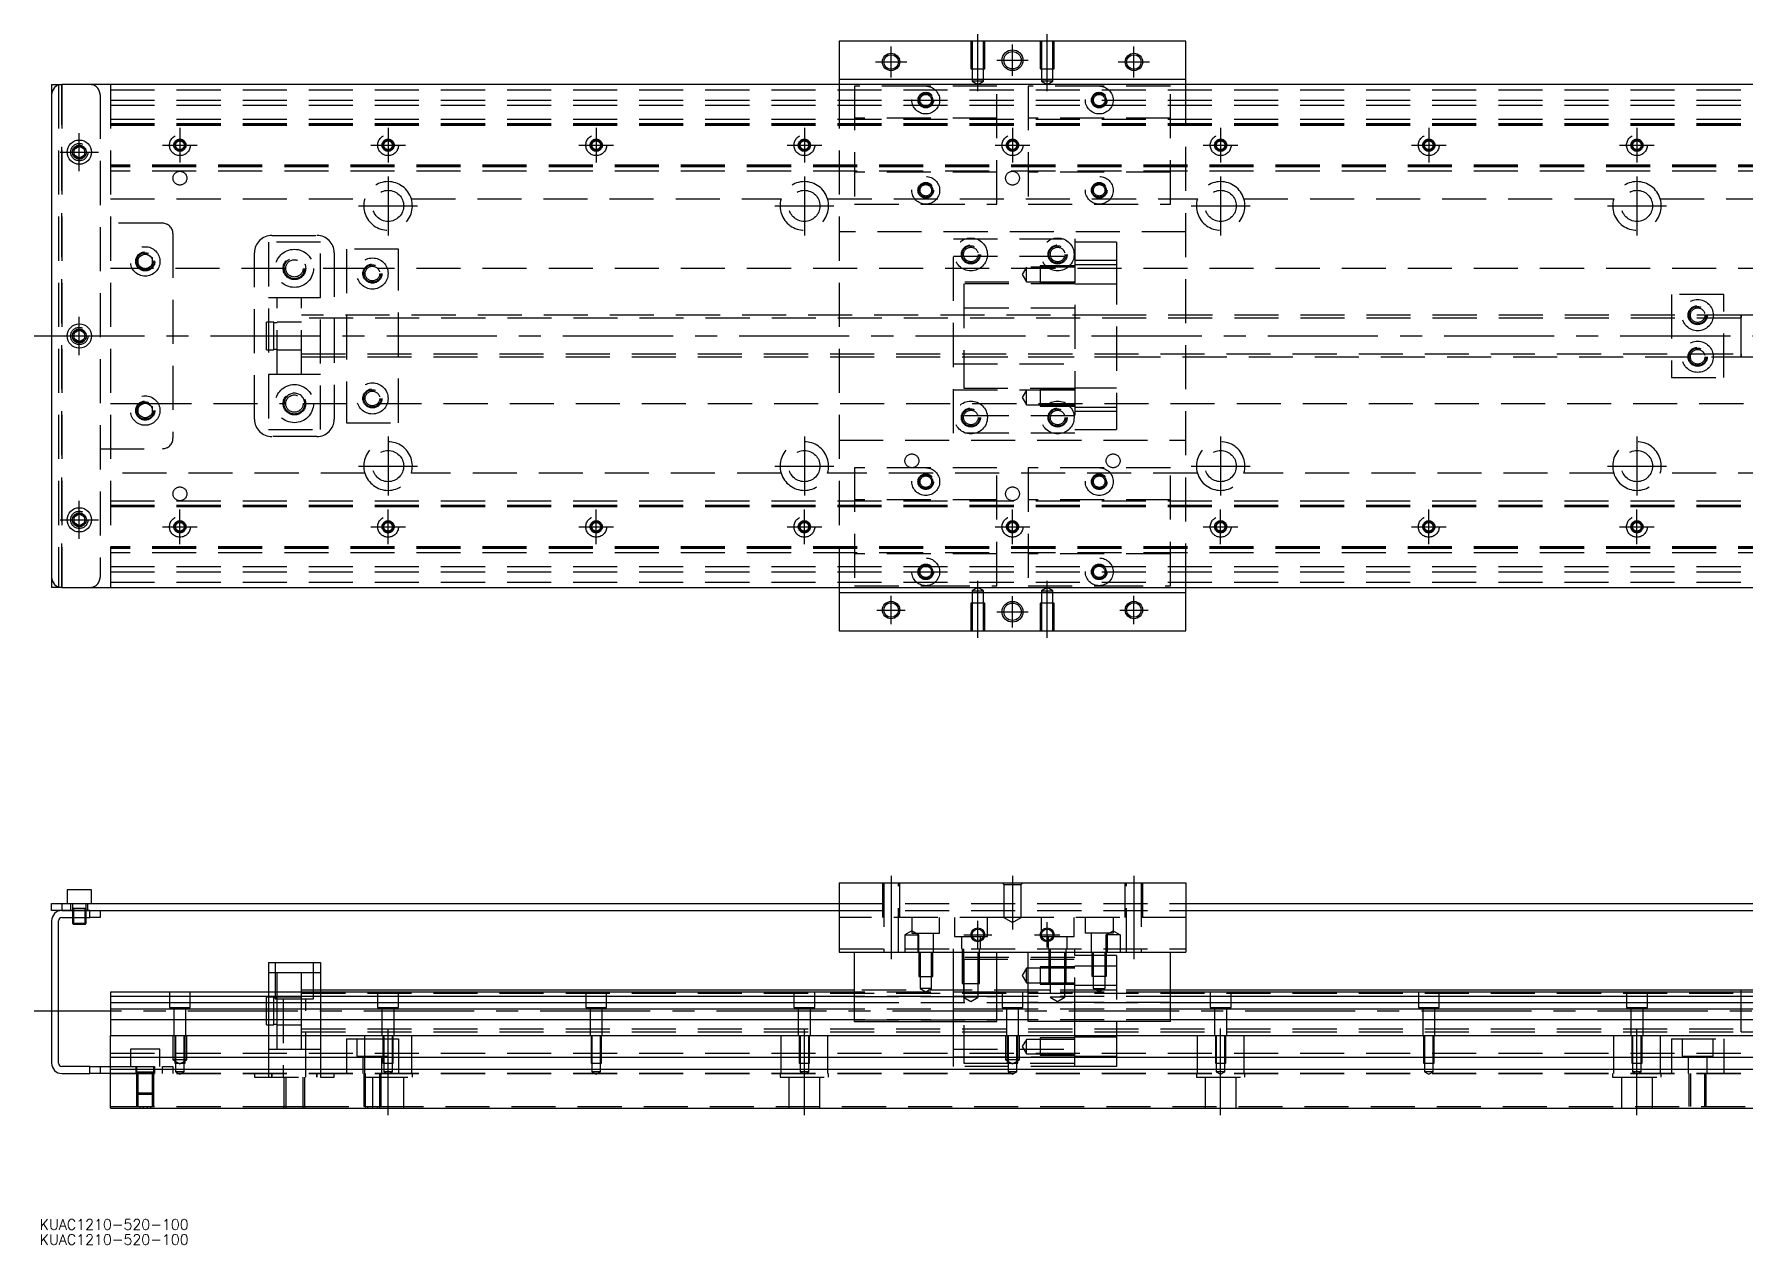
# Model space of a CAD drawing. Extents: x -5 to 736, y -262 to 87.
# Drawn here: x -5 to 488.1, y -262 to 87 of the extents above; entities that cross this region are included whole.
import ezdxf

# ---------------------------------------------------------------- set-up
doc = ezdxf.new("R2010")
doc.units = 0
doc.linetypes.add('CENTER', pattern=[50.8, 31.75, -6.35, 6.35, -6.35])
doc.linetypes.add('DASHED', pattern=[19.05, 12.7, -6.35])
doc.layers.get('0').update_dxf_attribs({"linetype": 'CONTINUOUS'})
doc.layers.add('CENTER', color=1, linetype='CENTER')
doc.styles.get("Standard").update_dxf_attribs({"font": 'txt.shx', "height": 3, "bigfont": 'bigfont.shx'})

# ---------------------------------------------------------------- blocks, each defined once
blk = doc.blocks.new('*U2')
at = {"color": 7, "linetype": 'CONTINUOUS'}
blk.add_text('KUAC1210-520-100', height=3, dxfattribs=at).set_placement((-3.44, -262))
blk = doc.blocks.new('*U3')
at = {"color": 7, "linetype": 'CONTINUOUS'}
blk.add_text('KUAC1210-520-100', height=3, dxfattribs=at).set_placement((-3.44, -257.64))

msp = doc.modelspace()

# ---------------------------------------------------------------- linework, layer by layer
at = {"color": 7, "linetype": 'CONTINUOUS'}
for p, q in [((327, 85), (227, 85)), ((227, 85), (227, 74)), ((327, 74), (327, 85)), ((227, 74), (327, 74)), ((227, 74), (227, 72.5)), ((327, 72.5), (327, 74)), ((0, 72.5), (0, -72.5)), ((0, 72.5), (3, 72.5)), ((551, 72.5), (3, 72.5)), ((6.5, 53.866026), (8, 54.73205)), ((8, 54.73205), (9.5, 53.866026)), ((6.5, 52.133974), (6.5, 53.866026)), ((8, 51.26795), (6.5, 52.133974)), ((9.5, 52.133974), (8, 51.26795)), ((9.5, 53.866026), (9.5, 52.133974)), ((487, -6.000006), (487, 6.000006)), ((6.5, 0.866026), (8, 1.73205)), ((6.5, -0.866026), (6.5, 0.866026)), ((8, 1.73205), (9.5, 0.866026)), ((9.5, 0.866026), (9.5, -0.866026)), ((8, -1.73205), (6.5, -0.866026)), ((9.5, -0.866026), (8, -1.73205)), ((6.5, -52.133974), (8, -51.26795)), ((6.5, -53.866026), (6.5, -52.133974)), ((8, -54.73205), (6.5, -53.866026)), ((8, -51.26795), (9.5, -52.133974)), ((9.5, -53.866026), (8, -54.73205)), ((9.5, -52.133974), (9.5, -53.866026)), ((3, -72.5), (0, -72.5)), ((3, -72.5), (551, -72.5)), ((227, -72.5), (227, -85)), ((327, -85), (327, -72.5)), ((327, -74), (227, -74)), ((227, -85), (327, -85)), ((227, -157.63), (327, -157.63)), ((227, -157.63), (227, -177.63)), ((327, -157.63), (327, -177.63)), ((11.5, -159.63), (4.5, -159.63)), ((4.5, -159.63), (4.5, -163.63)), ((11.5, -163.63), (11.5, -159.63)), ((0, -165.63), (0, -163.63)), ((0, -163.63), (3, -163.63)), ((3, -165.63), (0, -165.63)), ((3, -163.63), (3, -165.63)), ((3, -163.63), (227, -163.63)), ((3, -165.63), (11, -165.63)), ((11, -165.63), (3, -165.63)), ((3, -167.63), (11, -167.63)), ((6, -167.63), (6, -169.28)), ((6.35, -167.63), (6.35, -169.63)), ((9.65, -169.63), (9.65, -167.63)), ((10, -169.28), (10, -167.63)), ((11, -165.63), (227, -165.63)), ((11, -167.63), (11, -165.63)), ((14, -167.63), (11, -167.63)), ((14, -165.63), (14, -167.63)), ((327, -163.63), (551, -163.63)), ((327, -165.63), (543, -165.63)), ((0, -168.63), (0, -209.63)), ((2, -209.63), (2, -168.63)), ((6, -169.28), (10, -169.28)), ((6, -169.28), (6.35, -169.63)), ((9.65, -169.63), (6.35, -169.63)), ((9.65, -169.63), (10, -169.28)), ((62.5, -180.63), (62.5, -189.13)), ((62.5, -180.63), (77.5, -180.63)), ((77.5, -180.63), (77.5, -189.13)), ((227, -177.63), (327, -177.63)), ((231.5, -197.63), (231.5, -177.63)), ((272.5, -197.63), (272.5, -177.63)), ((281.5, -197.63), (281.5, -177.63)), ((322.5, -197.63), (322.5, -177.63)), ((231.5, -189.13), (17, -189.13)), ((17, -189.13), (17, -190.382272)), ((17, -190.382272), (17, -192.15668)), ((231.5, -190.382272), (17, -190.382272)), ((17, -192.15668), (231.5, -192.15668)), ((17, -192.15668), (17, -194.053076)), ((231.5, -188.63), (77.5, -188.63)), ((281.5, -189.13), (272.5, -189.13)), ((281.5, -190.382272), (272.5, -190.382272)), ((272.5, -192.15668), (281.5, -192.15668)), ((487, -188.63), (322.5, -188.63)), ((537, -189.13), (322.5, -189.13)), ((537, -190.382272), (322.5, -190.382272)), ((322.5, -192.15668), (537, -192.15668)), ((487, -188.63), (486.995, -188.63)), ((487, -189.13), (487, -188.629994)), ((487.005, -188.63), (487, -188.63)), ((492, -188.63), (487, -188.63)), ((17, -194.053076), (17, -197.107372)), ((231.5, -194.053076), (17, -194.053076)), ((231.5, -197.107372), (17, -197.107372)), ((17, -197.107372), (17, -201.63)), ((281.5, -194.053076), (272.5, -194.053076)), ((281.5, -197.107372), (272.5, -197.107372)), ((537, -194.053076), (322.5, -194.053076)), ((537, -197.107372), (322.5, -197.107372)), ((17, -201.63), (537, -201.63)), ((17, -207.93), (17, -201.63)), ((231.5, -197.63), (272.5, -197.63)), ((322.5, -197.63), (281.5, -197.63)), ((11, -210.63), (3, -210.63)), ((11, -212.63), (11, -210.63)), ((11, -210.63), (14, -210.63)), ((14, -210.63), (14, -212.63)), ((14, -210.63), (17, -210.63)), ((17, -207.93), (537, -207.93)), ((17, -211.33), (17, -207.93)), ((17, -211.33), (537, -211.33)), ((17, -222.63), (17, -211.33)), ((3, -212.63), (11, -212.63)), ((14, -212.63), (11, -212.63)), ((17, -212.63), (14, -212.63)), ((17, -222.63), (537, -222.63))]:
    msp.add_line(p, q, dxfattribs=at)
at = {"color": 3, "linetype": 'DASHED'}
for p, q in [((265.000006, 85), (265.000006, 77)), ((265.35, 85), (265.35, 77)), ((268.65, 77), (268.65, 85)), ((268.999994, 77), (268.999994, 85)), ((285.000006, 85), (285.000006, 77)), ((285.35, 85), (285.35, 77)), ((288.65, 77), (288.65, 85)), ((288.999994, 77), (288.999994, 85)), ((265.000006, 77), (268.999994, 77)), ((265.35, 77), (265.35, 73.5)), ((268.65, 73.5), (268.65, 77)), ((285.000006, 77), (288.999994, 77)), ((285.35, 77), (285.35, 73.5)), ((288.65, 73.5), (288.65, 77)), ((2, 72.5), (2, -72.5)), ((3, 72.5), (3, -72.5)), ((3, -72.5), (3, 72.5)), ((3, 72.5), (3, -72.5)), ((3, -72.5), (3, 72.5)), ((14, 69.5), (14, -69.5)), ((17, 72.5), (17, -72.5)), ((17, 71), (537, 71)), ((227, 72.5), (227, -72.5)), ((231.5, 72), (231.5, 38)), ((252, 72), (231.5, 72)), ((272.5, 72), (252, 72)), ((268.65, 73.5), (265.35, 73.5)), ((265.35, 73.5), (267, 72.547372)), ((267, 72.547372), (268.65, 73.5)), ((272.5, 38), (272.5, 72)), ((302, 72), (281.5, 72)), ((281.5, 72), (281.5, 38)), ((288.65, 73.5), (285.35, 73.5)), ((285.35, 73.5), (287, 72.547372)), ((287, 72.547372), (288.65, 73.5)), ((322.5, 72), (302, 72)), ((322.5, 38), (322.5, 72)), ((327, -72.5), (327, 72.5)), ((17, 68), (537, 68)), ((17, 66.5), (537, 66.5)), ((17, 62.5), (537, 62.5)), ((17, 61.247728), (537, 61.247728)), ((17, 61.1147), (537, 61.1147)), ((17, 61.1), (537, 61.1)), ((17, 60.8), (537, 60.8)), ((272.5, 62.8), (231.5, 62.8)), ((322.5, 62.8), (281.5, 62.8)), ((6, 53), (6.030168, 53.346066)), ((537, 49.2), (17, 49.2)), ((537, 48.9), (17, 48.9)), ((537, 48.8853), (17, 48.8853)), ((537, 48.752272), (17, 48.752272)), ((537, 47.5), (17, 47.5)), ((272.5, 47.2), (231.5, 47.2)), ((322.5, 47.2), (281.5, 47.2)), ((17, 39.5), (90.291796, 39.5)), ((103.708204, 39.5), (210.291796, 39.5)), ((223.708204, 39.5), (330.291796, 39.5)), ((343.708204, 39.5), (450.291796, 39.5)), ((463.708204, 39.5), (537, 39.5)), ((231.5, 38), (272.5, 38)), ((281.5, 38), (322.5, 38)), ((32, 32.5), (14, 32.5)), ((327, 30), (227, 30)), ((35, 29.5), (35, -29.5)), ((77.5, 27), (62.5, 27)), ((62.5, 27), (62.5, -27)), ((63.5, 29), (76.5, 29)), ((77.5, -27), (77.5, 27)), ((100, 25), (85, 25)), ((85, 25), (85, -25)), ((100, -25), (100, 25)), ((260, 28), (295, 28)), ((260, -28), (260, 28)), ((295, 28), (295, -28)), ((307, 27), (295, 27)), ((307, 27), (307, 21.748564)), ((25, 22.6547), (27, 23.809402)), ((25, 20.3453), (25, 22.6547)), ((27, 19.190598), (25, 20.3453)), ((27, 23.809402), (29, 22.6547)), ((29, 20.3453), (27, 19.190598)), ((29, 22.6547), (29, 20.3453)), ((29.483582, 21.786038), (29.5, 21.5)), ((58.5, -24), (58.5, 24)), ((81.5, 24), (81.5, -24)), ((260, 23), (295, 23)), ((281, 19.85352), (279.787564, 17.75352)), ((281, 15.65352), (281, 19.85352)), ((295, 19.85352), (281, 19.85352)), ((285, 20.253516), (285, 15.253526)), ((295, 20.253516), (285, 20.253516)), ((307, 21.748564), (295, 21.748564)), ((307, 20.50352), (295, 20.50352)), ((307, 21.748564), (307, -21.748564)), ((26.359688, 19.5), (17, 19.5)), ((67.5, 19.5), (27.640312, 19.5)), ((91.030306, 19.5), (72.5, 19.5)), ((537, 19.5), (93.969694, 19.5)), ((295, 15.5), (260, 15.5)), ((263, 15), (263, -15)), ((295, 15), (263, 15)), ((279.787564, 17.75352), (281, 15.65352)), ((281, 15.65352), (295, 15.65352)), ((285, 15.253526), (295, 15.253526)), ((295, 15.00352), (307, 15.00352)), ((65, 11), (62.5, 11)), ((65, -11), (65, 11)), ((72, 11), (65, 11)), ((72, 11), (65, 11)), ((72, -11), (72, 11)), ((77.5, 11), (72, 11)), ((482, 12), (467, 12)), ((467, 12), (467, -12)), ((482, -12), (482, 12)), ((307, 6), (72, 6)), ((487, 5.125), (72, 5.125)), ((295, 8), (260, 8)), ((307, 5.999994), (263, 5.999994)), ((487.005, 6), (307, 6)), ((492, 6), (486.995, 6)), ((487, -5.999164), (487, 6)), ((487, 6), (487, 5.325218)), ((6, 0), (6.023172, 0.30356)), ((62, 0), (62, 4)), ((64.1, 4), (62, 4)), ((62, -4), (62, 0)), ((64.1, 0), (64.1, 4)), ((65, 3.8), (64.1, 3.8)), ((64.1, -4), (64.1, 0)), ((72, 4), (65, 4)), ((72, 4), (65, 4)), ((62, -4), (64.1, -4)), ((64.1, -3.8), (65, -3.8)), ((65, -4), (72, -4)), ((65, -4), (72, -4)), ((72, -5.125), (487, -5.125)), ((72, -6), (307, -6)), ((260, -8), (295, -8)), ((263, -5.999994), (307, -5.999994)), ((307, -6), (487.005, -6)), ((486.995, -6), (492, -6)), ((487, -5.326228), (487, -6)), ((487, -6), (487, -5.999164)), ((62.5, -11), (65, -11)), ((65, -11), (72, -11)), ((65, -11), (72, -11)), ((72, -11), (77.5, -11)), ((467, -12), (482, -12)), ((17, -19.5), (26.359688, -19.5)), ((25, -20.3453), (27, -19.190598)), ((27, -19.190598), (29, -20.3453)), ((27.640312, -19.5), (67.5, -19.5)), ((72.5, -19.5), (91.030306, -19.5)), ((93.969694, -19.5), (537, -19.5)), ((260, -15.5), (295, -15.5)), ((263, -15), (295, -15)), ((281, -15.65352), (279.787564, -17.75352)), ((279.787564, -17.75352), (281, -19.85352)), ((281, -19.85352), (281, -15.65352)), ((285, -15.65352), (281, -15.65352)), ((285, -15.253526), (285, -20.253516)), ((295, -15.253526), (285, -15.253526)), ((295, -15.65352), (285, -15.65352)), ((307, -15.00352), (295, -15.00352)), ((24.5, -21.5), (24.534018, -21.088984)), ((25, -22.6547), (25, -20.3453)), ((27, -23.809402), (25, -22.6547)), ((29, -22.6547), (27, -23.809402)), ((29, -20.3453), (29, -22.6547)), ((295, -23), (260, -23)), ((281, -19.85352), (285, -19.85352)), ((285, -19.85352), (295, -19.85352)), ((285, -20.253516), (295, -20.253516)), ((295, -20.50352), (307, -20.50352)), ((307, -21.748564), (295, -21.748564)), ((307, -21.748564), (307, -27)), ((62.5, -27), (77.5, -27)), ((76.5, -29), (63.5, -29)), ((85, -25), (100, -25)), ((295, -28), (260, -28)), ((295, -27), (307, -27)), ((14, -32.5), (32, -32.5)), ((227, -30), (327, -30)), ((231.5, -38), (231.5, -72)), ((272.5, -38), (231.5, -38)), ((272.5, -72), (272.5, -38)), ((281.5, -38), (281.5, -72)), ((322.5, -38), (281.5, -38)), ((322.5, -72), (322.5, -38)), ((90.291796, -39.5), (17, -39.5)), ((210.291796, -39.5), (103.708204, -39.5)), ((330.291796, -39.5), (223.708204, -39.5)), ((450.291796, -39.5), (343.708204, -39.5)), ((537, -39.5), (463.708204, -39.5)), ((17, -47.5), (537, -47.5)), ((17, -48.752272), (537, -48.752272)), ((17, -48.8853), (537, -48.8853)), ((17, -48.9), (537, -48.9)), ((17, -49.2), (537, -49.2)), ((272.5, -47.2), (231.5, -47.2)), ((322.5, -47.2), (281.5, -47.2)), ((6, -53), (6.030168, -52.653934)), ((537, -60.8), (17, -60.8)), ((537, -61.1), (17, -61.1)), ((537, -61.1147), (17, -61.1147)), ((537, -61.247728), (17, -61.247728)), ((537, -62.5), (17, -62.5)), ((272.5, -62.8), (231.5, -62.8)), ((322.5, -62.8), (281.5, -62.8)), ((17, -66.5), (537, -66.5)), ((17, -68), (537, -68)), ((17, -71), (537, -71)), ((231.5, -72), (252, -72)), ((252, -72), (272.5, -72)), ((267, -72.547372), (265.35, -73.5)), ((265.35, -73.5), (267, -73.5)), ((265.35, -73.5), (265.35, -77)), ((268.65, -73.5), (267, -72.547372)), ((267, -73.5), (268.65, -73.5)), ((268.65, -77), (268.65, -73.5)), ((281.5, -72), (302, -72)), ((287, -72.547372), (285.35, -73.5)), ((285.35, -73.5), (287, -73.5)), ((285.35, -73.5), (285.35, -77)), ((288.65, -73.5), (287, -72.547372)), ((287, -73.5), (288.65, -73.5)), ((288.65, -77), (288.65, -73.5)), ((302, -72), (322.5, -72)), ((268.999994, -77), (265.000006, -77)), ((265.000006, -77), (265.000006, -85)), ((265.35, -77), (265.35, -85)), ((268.65, -85), (268.65, -77)), ((268.999994, -85), (268.999994, -77)), ((288.999994, -77), (285.000006, -77)), ((285.000006, -77), (285.000006, -85)), ((285.35, -77), (285.35, -85)), ((288.65, -85), (288.65, -77)), ((288.999994, -85), (288.999994, -77)), ((239.500006, -157.63), (239.500006, -167.63)), ((239.9, -157.63), (239.9, -177.63)), ((244.1, -177.63), (244.1, -157.63)), ((244.499994, -167.63), (244.499994, -157.63)), ((274.5, -158.13), (274, -157.63)), ((279.5, -158.13), (280, -157.63)), ((309.500006, -167.63), (309.500006, -157.63)), ((309.9, -177.63), (309.9, -157.63)), ((314.1, -157.63), (314.1, -177.63)), ((314.499994, -157.63), (314.499994, -167.63)), ((274.5, -158.13), (274.5, -167.63)), ((274.5, -158.13), (279.5, -158.13)), ((279.5, -167.63), (279.5, -158.13)), ((5.5, -163.63), (5.5, -165.63)), ((6, -163.63), (6, -167.63)), ((10, -165.03), (6, -165.03)), ((6.35, -165.03), (6.35, -167.63)), ((9.65, -167.63), (9.65, -165.03)), ((10, -167.63), (10, -163.63)), ((10.5, -165.63), (10.5, -163.63)), ((227, -163.63), (327, -163.63)), ((227, -165.63), (327, -165.63)), ((274.5, -167.63), (227, -167.63)), ((248, -167.63), (248, -172.13)), ((256, -172.13), (256, -167.63)), ((260.25, -167.63), (260.25, -173.13)), ((269.75, -173.13), (269.75, -167.63)), ((279.5, -167.63), (274.5, -167.63)), ((274.5, -167.63), (277, -169.073376)), ((277, -169.073376), (279.5, -167.63)), ((327, -167.63), (279.5, -167.63)), ((285.25, -167.63), (285.25, -173.13)), ((294.75, -173.13), (294.75, -167.63)), ((298, -172.13), (298, -167.63)), ((306, -167.63), (306, -172.13)), ((248, -171.4753), (246, -172.63)), ((250, -172.63), (248, -171.4753)), ((248, -172.13), (256, -172.13)), ((249.75, -172.13), (249.75, -177.63)), ((254.25, -177.63), (254.25, -172.13)), ((306, -172.13), (298, -172.13)), ((299.75, -177.63), (299.75, -172.13)), ((304, -172.63), (306, -171.4753)), ((304.25, -172.13), (304.25, -177.63)), ((306, -171.4753), (308, -172.63)), ((227, -176.63), (327, -176.63)), ((246, -172.63), (250, -172.63)), ((246, -172.63), (246, -177.63)), ((250, -177.63), (250, -172.63)), ((260, -177.63), (260, -176.63)), ((260.25, -173.13), (269.75, -173.13)), ((262.25, -173.13), (262.25, -176.63)), ((262.500006, -176.63), (262.500006, -186.63)), ((262.9, -176.63), (262.9, -190.63)), ((267.1, -190.63), (267.1, -176.63)), ((267.499994, -186.63), (267.499994, -176.63)), ((267.75, -176.63), (267.75, -173.13)), ((285.25, -173.13), (294.75, -173.13)), ((287.25, -173.13), (287.25, -176.63)), ((287.500006, -176.63), (287.500006, -186.63)), ((287.9, -176.63), (287.9, -190.63)), ((292.1, -190.63), (292.1, -176.63)), ((292.499994, -186.63), (292.499994, -176.63)), ((292.75, -176.63), (292.75, -173.13)), ((295, -177.63), (295, -176.63)), ((308, -172.63), (304, -172.63)), ((304, -177.63), (304, -172.63)), ((308, -172.63), (308, -177.63)), ((64.5, -180.63), (64.5, -191.13)), ((75.5, -191.13), (75.5, -180.63)), ((250.000006, -177.63), (250.000006, -184.63)), ((250.35, -177.63), (250.35, -184.63)), ((253.65, -184.63), (253.65, -177.63)), ((253.999994, -184.63), (253.999994, -177.63)), ((260, -189.13), (260, -177.63)), ((295, -179.13), (260, -179.13)), ((263, -179.63), (263, -209.63)), ((263, -179.63), (295, -179.63)), ((281, -182.28), (279.787564, -184.38)), ((281, -186.48), (281, -182.28)), ((285, -182.28), (281, -182.28)), ((285, -181.880006), (285, -186.879994)), ((287.500006, -181.880006), (285, -181.880006)), ((295, -182.28), (285, -182.28)), ((292.499994, -181.880006), (287.500006, -181.880006)), ((295, -181.880006), (292.499994, -181.880006)), ((295, -197.63), (295, -177.63)), ((300.000006, -178.63), (295, -178.63)), ((307, -181.63), (295, -181.63)), ((300.000006, -184.63), (300.000006, -177.63)), ((303.999994, -178.63), (300.000006, -178.63)), ((300.35, -184.63), (300.35, -177.63)), ((303.65, -177.63), (303.65, -184.63)), ((303.999994, -177.63), (303.999994, -184.63)), ((307, -178.63), (303.999994, -178.63)), ((307, -178.63), (307, -197.63)), ((65, -183.63), (62.5, -183.63)), ((65, -189.13), (65, -183.63)), ((72, -183.63), (65, -183.63)), ((72, -189.13), (72, -183.63)), ((77.5, -183.63), (72, -183.63)), ((250.000006, -184.63), (253.999994, -184.63)), ((250.35, -184.63), (250.35, -188.13)), ((253.65, -188.13), (253.65, -184.63)), ((262.500006, -186.63), (267.499994, -186.63)), ((279.787564, -184.38), (281, -186.48)), ((281, -186.48), (285, -186.48)), ((285, -186.48), (295, -186.48)), ((285, -186.879994), (295, -186.879994)), ((287.500006, -186.63), (292.499994, -186.63)), ((295, -187.13), (307, -187.13)), ((303.999994, -184.63), (300.000006, -184.63)), ((300.35, -188.13), (300.35, -184.63)), ((303.65, -184.63), (303.65, -188.13)), ((34, -189.13), (34, -193.63)), ((40, -193.63), (40, -189.13)), ((62, -198.63), (62, -190.63)), ((62.5, -190.63), (62, -190.63)), ((62.5, -189.13), (62.5, -201.63)), ((64.1, -190.63), (62.5, -190.63)), ((64.1, -198.63), (64.1, -190.63)), ((65, -190.83), (64.1, -190.83)), ((64.5, -191.13), (75.5, -191.13)), ((65, -194.63), (65, -189.13)), ((72, -190.63), (65, -190.63)), ((66.75, -191.13), (66.75, -213.63)), ((77.5, -188.63), (72, -188.63)), ((72, -194.63), (72, -189.13)), ((72, -189.505), (487, -189.505)), ((73.25, -213.63), (73.25, -191.13)), ((77.5, -189.13), (77.5, -201.63)), ((94, -189.13), (94, -193.63)), ((100, -193.63), (100, -189.13)), ((154, -189.13), (154, -193.63)), ((160, -193.63), (160, -189.13)), ((214, -189.13), (214, -193.63)), ((220, -193.63), (220, -189.13)), ((322.5, -188.63), (231.5, -188.63)), ((272.5, -189.13), (231.5, -189.13)), ((272.5, -190.382272), (231.5, -190.382272)), ((231.5, -190.427056), (272.5, -190.427056)), ((231.5, -192.13), (272.5, -192.13)), ((231.5, -192.15668), (272.5, -192.15668)), ((253.65, -188.13), (250.35, -188.13)), ((250.35, -188.13), (252, -189.082628)), ((252, -189.082628), (253.65, -188.13)), ((260, -197.63), (260, -189.13)), ((267.1, -190.63), (262.9, -190.63)), ((262.9, -190.63), (265, -191.842436)), ((265, -191.842436), (267.1, -190.63)), ((307, -188.630006), (272.5, -188.630006)), ((274, -189.13), (274, -193.63)), ((280, -193.63), (280, -189.13)), ((322.5, -189.13), (281.5, -189.13)), ((322.5, -190.382272), (281.5, -190.382272)), ((322.5, -190.427056), (281.5, -190.427056)), ((322.5, -192.13), (281.5, -192.13)), ((281.5, -192.15668), (322.5, -192.15668)), ((292.1, -190.63), (287.9, -190.63)), ((287.9, -190.63), (290, -191.842436)), ((290, -191.842436), (292.1, -190.63)), ((300.35, -188.13), (303.65, -188.13)), ((302, -189.082628), (300.35, -188.13)), ((303.65, -188.13), (302, -189.082628)), ((334, -189.13), (334, -193.63)), ((340, -193.63), (340, -189.13)), ((394, -189.13), (394, -193.63)), ((400, -193.63), (400, -189.13)), ((454, -189.13), (454, -193.63)), ((460, -193.63), (460, -189.13)), ((487, -200.629164), (487, -189.13)), ((34, -193.63), (40, -193.63)), ((35.25, -193.63), (35.25, -201.63)), ((38.75, -201.63), (38.75, -193.63)), ((65, -201.63), (65, -194.63)), ((72, -201.63), (72, -194.63)), ((94, -193.63), (100, -193.63)), ((95.25, -193.63), (95.25, -201.63)), ((98.75, -201.63), (98.75, -193.63)), ((154, -193.63), (160, -193.63)), ((155.25, -193.63), (155.25, -201.63)), ((158.75, -201.63), (158.75, -193.63)), ((214, -193.63), (220, -193.63)), ((215.25, -193.63), (215.25, -201.63)), ((218.75, -201.63), (218.75, -193.63)), ((272.5, -194.053076), (231.5, -194.053076)), ((272.5, -197.107372), (231.5, -197.107372)), ((231.5, -197.13), (272.5, -197.13)), ((274, -193.63), (280, -193.63)), ((275.25, -193.63), (275.25, -201.63)), ((278.75, -201.63), (278.75, -193.63)), ((322.5, -194.053076), (281.5, -194.053076)), ((322.5, -197.107372), (281.5, -197.107372)), ((322.5, -197.13), (281.5, -197.13)), ((334, -193.63), (340, -193.63)), ((335.25, -193.63), (335.25, -201.63)), ((338.75, -201.63), (338.75, -193.63)), ((394, -193.63), (400, -193.63)), ((395.25, -193.63), (395.25, -201.63)), ((398.75, -201.63), (398.75, -193.63)), ((454, -193.63), (460, -193.63)), ((455.25, -193.63), (455.25, -201.63)), ((458.75, -201.63), (458.75, -193.63)), ((35, -201.63), (35, -208.63)), ((35.500006, -201.63), (35.500006, -207.93)), ((35.75, -201.63), (35.75, -209.63)), ((38.25, -209.63), (38.25, -201.63)), ((38.499994, -207.93), (38.499994, -201.63)), ((39, -208.63), (39, -201.63)), ((62, -198.63), (62.5, -198.63)), ((62.5, -198.63), (64.1, -198.63)), ((62.5, -201.63), (62.5, -207.93)), ((64.1, -198.43), (65, -198.43)), ((65, -198.63), (72, -198.63)), ((65, -205.63), (65, -201.63)), ((72, -199.755), (487, -199.755)), ((72, -200.63), (487, -200.63)), ((72, -205.63), (72, -201.63)), ((77.5, -201.63), (77.5, -207.93)), ((90.291796, -212.63), (90.291796, -201.63)), ((95.500006, -201.63), (95.500006, -207.93)), ((95.75, -201.63), (95.75, -209.63)), ((98.25, -209.63), (98.25, -201.63)), ((98.499994, -207.93), (98.499994, -201.63)), ((103.708204, -201.63), (103.708204, -212.63)), ((155.500006, -201.63), (155.500006, -207.93)), ((155.75, -201.63), (155.75, -209.63)), ((158.25, -209.63), (158.25, -201.63)), ((158.499994, -207.93), (158.499994, -201.63)), ((210.291796, -212.63), (210.291796, -201.63)), ((215.500006, -201.63), (215.500006, -207.93)), ((215.75, -201.63), (215.75, -209.63)), ((218.25, -209.63), (218.25, -201.63)), ((218.499994, -207.93), (218.499994, -201.63)), ((223.708204, -201.63), (223.708204, -212.63)), ((260, -201.63), (260, -197.63)), ((260, -205.63), (260, -201.63)), ((275, -201.63), (275, -208.63)), ((275.500006, -201.63), (275.500006, -207.93)), ((275.75, -201.63), (275.75, -209.63)), ((278.25, -209.63), (278.25, -201.63)), ((278.499994, -207.93), (278.499994, -201.63)), ((279, -208.63), (279, -201.63)), ((295, -201.63), (295, -197.63)), ((295, -210.63), (295, -201.63)), ((307, -202.13), (295, -202.13)), ((307, -197.63), (307, -201.63)), ((307, -201.63), (307, -207.93)), ((330.291796, -212.63), (330.291796, -201.63)), ((335.500006, -201.63), (335.500006, -207.93)), ((335.75, -201.63), (335.75, -209.63)), ((338.25, -209.63), (338.25, -201.63)), ((338.499994, -207.93), (338.499994, -201.63)), ((343.708204, -201.63), (343.708204, -212.63)), ((395.500006, -201.63), (395.500006, -207.93)), ((395.75, -201.63), (395.75, -209.63)), ((398.25, -209.63), (398.25, -201.63)), ((398.499994, -207.93), (398.499994, -201.63)), ((450.291796, -212.63), (450.291796, -201.63)), ((455.500006, -201.63), (455.500006, -207.93)), ((455.75, -201.63), (455.75, -209.63)), ((458.25, -209.63), (458.25, -201.63)), ((458.499994, -207.93), (458.499994, -201.63)), ((463.708204, -201.63), (463.708204, -212.63)), ((486.995, -200.63), (487, -200.63)), ((487, -200.63), (487, -200.629164)), ((487, -200.63), (487.005, -200.63)), ((487, -200.63), (492, -200.63)), ((17, -206.78), (537, -206.78)), ((31.25, -205.63), (22.75, -205.63)), ((22.75, -205.63), (22.75, -207.93)), ((31.25, -207.93), (31.25, -205.63)), ((62.5, -205.63), (65, -205.63)), ((65, -205.63), (72, -205.63)), ((72, -205.63), (77.5, -205.63)), ((85, -202.63), (95.500006, -202.63)), ((85, -202.63), (85, -207.93)), ((88, -202.63), (88, -207.63)), ((95.500006, -202.63), (98.499994, -202.63)), ((97, -207.63), (97, -202.63)), ((98.499994, -202.63), (100, -202.63)), ((100, -202.63), (100, -207.93)), ((260, -205.63), (295, -205.63)), ((260, -207.93), (260, -205.63)), ((281, -202.78), (279.787564, -204.88)), ((279.787564, -204.88), (281, -206.98)), ((281, -206.98), (281, -202.78)), ((285, -202.78), (281, -202.78)), ((281, -206.98), (285, -206.98)), ((285, -202.380006), (285, -207.379994)), ((295, -202.380006), (285, -202.380006)), ((295, -202.78), (285, -202.78)), ((285, -206.98), (295, -206.98)), ((467, -202.63), (482, -202.63)), ((467, -202.63), (467, -207.93)), ((470, -202.63), (470, -207.63)), ((479, -207.63), (479, -202.63)), ((482, -202.63), (482, -207.93)), ((17, -210.63), (32, -210.63)), ((22.75, -207.93), (22.75, -210.63)), ((24.25, -210.63), (24.25, -212.63)), ((24.5, -210.63), (24.5, -222.13)), ((29.5, -222.13), (29.5, -210.63)), ((29.75, -212.63), (29.75, -210.63)), ((31.25, -210.63), (31.25, -207.93)), ((32, -212.63), (32, -210.63)), ((32, -210.63), (35, -210.63)), ((39, -208.63), (35, -208.63)), ((35, -208.63), (37, -209.7847)), ((35, -210.63), (35, -212.63)), ((35.500006, -207.93), (35.500006, -209.63)), ((35.500006, -209.63), (38.499994, -209.63)), ((35.75, -209.63), (35.75, -212.13)), ((37, -209.7847), (39, -208.63)), ((38.25, -212.13), (38.25, -209.63)), ((38.499994, -209.63), (38.499994, -207.93)), ((62.5, -207.93), (62.5, -211.33)), ((62.5, -211.33), (62.5, -212.63)), ((77.5, -207.93), (77.5, -211.33)), ((77.5, -211.33), (77.5, -213.63)), ((85, -207.93), (85, -211.33)), ((85, -211.33), (85, -212.63)), ((88, -207.63), (97, -207.63)), ((89.75, -207.63), (89.75, -212.63)), ((95.25, -212.63), (95.25, -207.63)), ((95.500006, -207.93), (95.500006, -209.63)), ((95.500006, -209.63), (98.499994, -209.63)), ((95.75, -209.63), (95.75, -212.13)), ((98.25, -212.13), (98.25, -209.63)), ((98.499994, -209.63), (98.499994, -207.93)), ((100, -207.93), (100, -211.33)), ((100, -211.33), (100, -212.63)), ((155.500006, -207.93), (155.500006, -209.63)), ((155.500006, -209.63), (158.499994, -209.63)), ((155.75, -209.63), (155.75, -212.13)), ((158.25, -212.13), (158.25, -209.63)), ((158.499994, -209.63), (158.499994, -207.93)), ((215.500006, -207.93), (215.500006, -209.63)), ((215.500006, -209.63), (218.499994, -209.63)), ((215.75, -209.63), (215.75, -212.13)), ((218.25, -212.13), (218.25, -209.63)), ((218.499994, -209.63), (218.499994, -207.93)), ((260, -207.905918), (295, -207.905918)), ((263, -207.905918), (260, -207.905918)), ((260, -210.63), (260, -207.93)), ((295, -210.63), (260, -210.63)), ((295, -207.905918), (263, -207.905918)), ((263, -209.63), (295, -209.63)), ((279, -208.63), (275, -208.63)), ((275, -208.63), (277, -209.7847)), ((275.500006, -207.93), (275.500006, -209.63)), ((275.500006, -209.63), (278.499994, -209.63)), ((275.75, -209.63), (275.75, -212.13)), ((277, -209.7847), (279, -208.63)), ((278.25, -212.13), (278.25, -209.63)), ((278.499994, -209.63), (278.499994, -207.93)), ((285, -207.379994), (295, -207.379994)), ((295, -207.63), (307, -207.63)), ((307, -210.63), (295, -210.63)), ((307, -207.93), (307, -209.63)), ((307, -209.63), (307, -210.63)), ((335.500006, -207.93), (335.500006, -209.63)), ((335.500006, -209.63), (338.499994, -209.63)), ((335.75, -209.63), (335.75, -212.13)), ((338.25, -212.13), (338.25, -209.63)), ((338.499994, -209.63), (338.499994, -207.93)), ((395.500006, -207.93), (395.500006, -209.63)), ((395.500006, -209.63), (398.499994, -209.63)), ((395.75, -209.63), (395.75, -212.13)), ((398.25, -212.13), (398.25, -209.63)), ((398.499994, -209.63), (398.499994, -207.93)), ((455.500006, -207.93), (455.500006, -209.63)), ((455.500006, -209.63), (458.499994, -209.63)), ((455.75, -209.63), (455.75, -212.13)), ((458.25, -212.13), (458.25, -209.63)), ((458.499994, -209.63), (458.499994, -207.93)), ((467, -207.93), (467, -211.33)), ((467, -211.33), (467, -212.63)), ((470, -207.63), (479, -207.63)), ((471.75, -207.63), (471.75, -212.63)), ((477.25, -212.63), (477.25, -207.63)), ((482, -207.93), (482, -211.33)), ((482, -211.33), (482, -212.63)), ((17, -212.48), (537, -212.48)), ((17, -212.63), (537, -212.63)), ((29.500006, -212.23), (24.499994, -212.23)), ((24.9, -212.23), (24.9, -222.13)), ((29.1, -222.13), (29.1, -212.23)), ((38.25, -212.13), (35.75, -212.13)), ((35.75, -212.13), (37, -212.851688)), ((37, -212.851688), (38.25, -212.13)), ((58.5, -212.63), (58.5, -213.63)), ((58.5, -213.63), (81.5, -213.63)), ((62.5, -212.63), (62.5, -213.63)), ((63.5, -213.63), (63.5, -212.63)), ((63.5, -212.63), (63.5, -213.63)), ((67.000006, -213.63), (67.000006, -222.13)), ((67.5, -213.63), (67.5, -222.13)), ((72.5, -222.13), (72.5, -213.63)), ((72.999994, -222.13), (72.999994, -213.63)), ((76.5, -212.63), (76.5, -213.63)), ((76.5, -213.63), (76.5, -212.63)), ((81.5, -213.63), (81.5, -212.63)), ((90, -212.63), (90, -213.63)), ((90, -213.63), (104, -213.63)), ((90.000006, -212.63), (90.000006, -222.13)), ((90.4, -212.63), (90.4, -222.13)), ((92.5, -213.63), (92.5, -222.63)), ((94.6, -222.13), (94.6, -212.63)), ((94.999994, -222.13), (94.999994, -212.63)), ((98.25, -212.13), (95.75, -212.13)), ((95.75, -212.13), (97, -212.851688)), ((97, -212.851688), (98.25, -212.13)), ((101.5, -222.63), (101.5, -213.63)), ((104, -213.63), (104, -212.63)), ((158.25, -212.13), (155.75, -212.13)), ((155.75, -212.13), (157, -212.851688)), ((157, -212.851688), (158.25, -212.13)), ((210, -212.63), (210, -213.63)), ((210, -213.63), (224, -213.63)), ((212.5, -213.63), (212.5, -222.63)), ((218.25, -212.13), (215.75, -212.13)), ((215.75, -212.13), (217, -212.851688)), ((217, -212.851688), (218.25, -212.13)), ((221.5, -222.63), (221.5, -213.63)), ((224, -213.63), (224, -212.63)), ((278.25, -212.13), (275.75, -212.13)), ((275.75, -212.13), (277, -212.851688)), ((277, -212.851688), (278.25, -212.13)), ((330, -212.63), (330, -213.63)), ((330, -213.63), (344, -213.63)), ((332.5, -213.63), (332.5, -222.63)), ((338.25, -212.13), (335.75, -212.13)), ((335.75, -212.13), (337, -212.851688)), ((337, -212.851688), (338.25, -212.13)), ((341.5, -222.63), (341.5, -213.63)), ((344, -213.63), (344, -212.63)), ((398.25, -212.13), (395.75, -212.13)), ((395.75, -212.13), (397, -212.851688)), ((397, -212.851688), (398.25, -212.13)), ((450, -212.63), (450, -213.63)), ((450, -213.63), (464, -213.63)), ((452.5, -213.63), (452.5, -222.63)), ((458.25, -212.13), (455.75, -212.13)), ((455.75, -212.13), (457, -212.851688)), ((457, -212.851688), (458.25, -212.13)), ((461.5, -222.63), (461.5, -213.63)), ((464, -213.63), (464, -212.63)), ((472.000006, -212.63), (472.000006, -222.13)), ((472.4, -212.63), (472.4, -222.13)), ((476.6, -222.13), (476.6, -212.63)), ((476.999994, -222.13), (476.999994, -212.63)), ((24.5, -218.23), (29.5, -218.23)), ((24.5, -218.23), (24.9, -218.63)), ((29.1, -218.63), (24.9, -218.63)), ((29.1, -218.63), (29.5, -218.23)), ((17, -222.13), (67.000006, -222.13)), ((25.500008, -222.63), (25.500008, -222.13)), ((26.359688, -222.13), (26.359688, -222.63)), ((27.640312, -222.63), (27.640312, -222.13)), ((28.499992, -222.13), (28.499992, -222.63)), ((67.5, -222.13), (67.000006, -222.13)), ((67.000006, -222.63), (67.000006, -222.13)), ((67.000006, -222.13), (67.5, -222.13)), ((67.5, -222.13), (72.5, -222.13)), ((67.5, -222.13), (67.5, -222.63)), ((72.999994, -222.13), (72.5, -222.13)), ((72.5, -222.63), (72.5, -222.13)), ((72.5, -222.13), (72.999994, -222.13)), ((72.999994, -222.13), (72.999994, -222.63)), ((72.999994, -222.13), (90.500006, -222.13)), ((90.500006, -222.13), (90.000006, -222.13)), ((90.500006, -222.63), (90.500006, -222.13)), ((90.500006, -222.13), (91.030306, -222.13)), ((91.030306, -222.13), (93.969694, -222.13)), ((91.030306, -222.13), (91.030306, -222.63)), ((93.969694, -222.63), (93.969694, -222.13)), ((93.969694, -222.13), (94.499994, -222.13)), ((94.999994, -222.13), (94.499994, -222.13)), ((94.499994, -222.13), (94.499994, -222.63)), ((94.499994, -222.13), (537, -222.13))]:
    msp.add_line(p, q, dxfattribs=at)
at = {"color": 3, "linetype": 'CONTINUOUS'}
for centre, radius in [((242, 79), 2.5), ((312, 79), 2.5), ((242, -79), 2.5), ((312, -79), 2.5), ((267, -172.63), 2), ((287, -172.63), 2)]:
    msp.add_circle(centre, radius, dxfattribs=at)
at = {"color": 7, "linetype": 'CONTINUOUS'}
for centre, radius in [((242, 79), 2.1), ((277, 79.5), 3), ((277, 79.5), 2.5), ((312, 79), 2.1), ((8, 53), 3.5), ((8, 0), 3.5), ((8, -53), 3.5), ((242, -79), 2.1), ((277, -79.5), 3), ((277, -79.5), 2.5), ((312, -79), 2.1), ((267, -172.63), 1.65), ((287, -172.63), 1.65)]:
    msp.add_circle(centre, radius, dxfattribs=at)
at = {"color": 3, "linetype": 'DASHED'}
for centre, radius in [((252, 68), 4), ((252, 68), 2.25), ((252, 68), 2), ((252, 68), 1.65), ((302, 68), 4), ((302, 68), 2.25), ((302, 68), 2), ((302, 68), 1.65), ((8, 53), 2.5), ((8, 53), 2), ((37, 55), 3), ((37, 55), 1.75), ((37, 55), 1.5), ((37, 55), 1.25), ((97, 55), 3), ((97, 55), 1.75), ((97, 55), 1.5), ((97, 55), 1.25), ((157, 55), 3), ((157, 55), 1.75), ((157, 55), 1.5), ((157, 55), 1.25), ((217, 55), 3), ((217, 55), 1.75), ((217, 55), 1.5), ((217, 55), 1.25), ((277, 55), 3), ((277, 55), 1.75), ((277, 55), 1.5), ((277, 55), 1.25), ((337, 55), 3), ((337, 55), 1.75), ((337, 55), 1.5), ((337, 55), 1.25), ((397, 55), 3), ((397, 55), 1.75), ((397, 55), 1.5), ((397, 55), 1.25), ((457, 55), 3), ((457, 55), 1.75), ((457, 55), 1.5), ((457, 55), 1.25), ((37, 45.5), 2), ((252, 42), 4), ((277, 45.5), 2), ((302, 42), 4), ((97, 37.5), 4.5), ((217, 37.5), 4.5), ((252, 42), 2.25), ((252, 42), 2), ((252, 42), 1.65), ((302, 42), 2.25), ((302, 42), 2), ((302, 42), 1.65), ((337, 37.5), 4.5), ((457, 37.5), 4.5), ((27, 21.5), 4.25), ((70, 19.5), 5.5), ((265, 23.5), 4.75), ((265, 23.5), 2.75), ((265, 23.5), 2.5), ((265, 23.5), 2.1), ((290, 23.5), 4.75), ((290, 23.5), 2.75), ((290, 23.5), 2.5), ((290, 23.5), 2.1), ((27, 21.5), 2.75), ((27, 21.5), 2.5), ((27, 21.5), 2.1), ((70, 19.5), 3.25), ((70, 19.5), 3), ((70, 19.5), 2.5), ((92.5, 18), 4.5), ((92.5, 18), 2.75), ((92.5, 18), 2.5), ((92.5, 18), 2.1), ((474.5, 6), 4.5), ((474.5, 6), 2.75), ((474.5, 6), 2.5), ((474.5, 6), 2.1), ((8, 0), 2.5), ((8, 0), 2), ((474.5, -6), 4.5), ((474.5, -6), 2.75), ((474.5, -6), 2.5), ((474.5, -6), 2.1), ((70, -19.5), 5.5), ((92.5, -18), 4.5), ((27, -21.5), 4.25), ((27, -21.5), 2.75), ((27, -21.5), 2.5), ((27, -21.5), 2.1), ((70, -19.5), 3.25), ((70, -19.5), 3), ((70, -19.5), 2.5), ((92.5, -18), 2.75), ((92.5, -18), 2.5), ((92.5, -18), 2.1), ((265, -23.5), 4.75), ((290, -23.5), 4.75), ((265, -23.5), 2.75), ((265, -23.5), 2.5), ((265, -23.5), 2.1), ((290, -23.5), 2.75), ((290, -23.5), 2.5), ((290, -23.5), 2.1), ((97, -37.5), 4.5), ((217, -37.5), 4.5), ((248, -36), 2), ((306, -36), 2), ((337, -37.5), 4.5), ((457, -37.5), 4.5), ((252, -42), 4), ((302, -42), 4), ((37, -45.5), 2), ((252, -42), 2.25), ((252, -42), 2), ((252, -42), 1.65), ((277, -45.5), 2), ((302, -42), 2.25), ((302, -42), 2), ((302, -42), 1.65), ((8, -53), 2.5), ((8, -53), 2), ((37, -55), 3), ((37, -55), 1.75), ((37, -55), 1.5), ((37, -55), 1.25), ((97, -55), 3), ((97, -55), 1.75), ((97, -55), 1.5), ((97, -55), 1.25), ((157, -55), 3), ((157, -55), 1.75), ((157, -55), 1.5), ((157, -55), 1.25), ((217, -55), 3), ((217, -55), 1.75), ((217, -55), 1.5), ((217, -55), 1.25), ((277, -55), 3), ((277, -55), 1.75), ((277, -55), 1.5), ((277, -55), 1.25), ((337, -55), 3), ((337, -55), 1.75), ((337, -55), 1.5), ((337, -55), 1.25), ((397, -55), 3), ((397, -55), 1.75), ((397, -55), 1.5), ((397, -55), 1.25), ((457, -55), 3), ((457, -55), 1.75), ((457, -55), 1.5), ((457, -55), 1.25), ((252, -68), 4), ((302, -68), 4), ((252, -68), 2.25), ((252, -68), 2), ((252, -68), 1.65), ((302, -68), 2.25), ((302, -68), 2), ((302, -68), 1.65)]:
    msp.add_circle(centre, radius, dxfattribs=at)
at = {"color": 7, "linetype": 'CONTINUOUS'}
for centre, radius, start, end in [((3, 69.5), 3, 90, 180), ((8, 53), 1.65, 95.380023, 144.619977), ((8, 53), 1.65, 84.619977, 95.380023), ((8, 53), 1.65, 35.380023, 84.619977), ((8, 53), 1.65, 155.380023, 180), ((8, 53), 1.65, 180, 204.619977), ((8, 53), 1.65, 144.619977, 155.380023), ((8, 53), 1.65, 204.619977, 215.380023), ((8, 53), 1.65, 215.380023, 264.619977), ((8, 53), 1.65, 264.619977, 275.380023), ((8, 53), 1.65, 275.380023, 324.619977), ((8, 53), 1.65, 24.619977, 35.380023), ((8, 53), 1.65, 324.619977, 335.380023), ((8, 53), 1.65, 335.380023, 24.619977), ((8, 0), 1.65, 155.380023, 180), ((8, 0), 1.65, 180, 204.619977), ((8, 0), 1.65, 144.619977, 155.380023), ((8, 0), 1.65, 95.380023, 144.619977), ((8, 0), 1.65, 84.619977, 95.380023), ((8, 0), 1.65, 35.380023, 84.619977), ((8, 0), 1.65, 24.619977, 35.380023), ((8, 0), 1.65, 335.380023, 24.619977), ((8, 0), 1.65, 204.619977, 215.380023), ((8, 0), 1.65, 215.380023, 264.619977), ((8, 0), 1.65, 264.619977, 275.380023), ((8, 0), 1.65, 275.380023, 324.619977), ((8, 0), 1.65, 324.619977, 335.380023), ((8, -53), 1.65, 155.380023, 180), ((8, -53), 1.65, 180, 204.619977), ((8, -53), 1.65, 144.619977, 155.380023), ((8, -53), 1.65, 204.619977, 215.380023), ((8, -53), 1.65, 95.380023, 144.619977), ((8, -53), 1.65, 215.380023, 264.619977), ((8, -53), 1.65, 84.619977, 95.380023), ((8, -53), 1.65, 35.380023, 84.619977), ((8, -53), 1.65, 275.380023, 324.619977), ((8, -53), 1.65, 24.619977, 35.380023), ((8, -53), 1.65, 324.619977, 335.380023), ((8, -53), 1.65, 335.380023, 24.619977), ((8, -53), 1.65, 264.619977, 275.380023), ((3, -69.5), 3, 180, 270), ((3, -168.63), 3, 90, 180), ((3, -168.63), 1, 90, 180), ((3, -209.63), 3, 180, 270), ((3, -209.63), 1, 180, 270)]:
    msp.add_arc(centre, radius, start, end, dxfattribs=at)
at = {"color": 3, "linetype": 'DASHED'}
for centre, radius, start, end in [((11, 69.5), 3, 0, 90), ((97, 37.5), 7, 16.60155, 163.39845), ((217, 37.5), 7, 16.60155, 163.39845), ((337, 37.5), 7, 16.60155, 163.39845), ((457, 37.5), 7, 16.60155, 163.39845), ((97, 37.5), 7, 163.39845, 16.60155), ((217, 37.5), 7, 163.39845, 16.60155), ((337, 37.5), 7, 163.39845, 16.60155), ((457, 37.5), 7, 163.39845, 16.60155), ((32, 29.5), 3, 0, 90), ((63.5, 24), 5, 90, 180), ((76.5, 24), 5, 0, 90), ((70, 19.5), 3, 180, 0), ((70, -19.5), 3, 0, 180), ((63.5, -24), 5, 180, 270), ((76.5, -24), 5, 270, 0), ((32, -29.5), 3, 270, 0), ((97, -37.5), 7, 343.39845, 196.60155), ((217, -37.5), 7, 343.39845, 196.60155), ((337, -37.5), 7, 343.39845, 196.60155), ((457, -37.5), 7, 343.39845, 196.60155), ((97, -37.5), 7, 196.60155, 343.39845), ((217, -37.5), 7, 196.60155, 343.39845), ((337, -37.5), 7, 196.60155, 343.39845), ((457, -37.5), 7, 196.60155, 343.39845), ((11, -69.5), 3, 270, 0)]:
    msp.add_arc(centre, radius, start, end, dxfattribs=at)
at = {"layer": 'CENTER', "color": 1, "linetype": 'CENTER'}
for p, q in [((267, 70.547372), (267, 87)), ((277, 75), (277, 84)), ((287, 70.547372), (287, 87)), ((237.5, 79), (246.5, 79)), ((242, 74.5), (242, 83.5)), ((272.5, 79.5), (281.5, 79.5)), ((307.5, 79), (316.5, 79)), ((312, 74.5), (312, 83.5)), ((37, 60), (37, 50)), ((97, 60), (97, 50)), ((157, 60), (157, 50)), ((217, 60), (217, 50)), ((277, 60), (277, 50)), ((337, 60), (337, 50)), ((397, 60), (397, 50)), ((457, 60), (457, 50)), ((8, 47.5), (8, 58.5)), ((32, 55), (42, 55)), ((92, 55), (102, 55)), ((152, 55), (162, 55)), ((212, 55), (222, 55)), ((272, 55), (282, 55)), ((332, 55), (342, 55)), ((392, 55), (402, 55)), ((452, 55), (462, 55)), ((2.5, 53), (13.5, 53)), ((97, 46), (97, 29)), ((217, 46), (217, 29)), ((337, 46), (337, 29)), ((457, 46), (457, 29)), ((88.5, 37.5), (105.5, 37.5)), ((208.5, 37.5), (225.5, 37.5)), ((328.5, 37.5), (345.5, 37.5)), ((448.5, 37.5), (465.5, 37.5)), ((8, -5.5), (8, 5.5)), ((-5, 0), (579, 0)), ((97, -29), (97, -46)), ((217, -29), (217, -46)), ((337, -29), (337, -46)), ((457, -29), (457, -46)), ((88.5, -37.5), (105.5, -37.5)), ((208.5, -37.5), (225.5, -37.5)), ((328.5, -37.5), (345.5, -37.5)), ((448.5, -37.5), (465.5, -37.5)), ((8, -58.5), (8, -47.5)), ((2.5, -53), (13.5, -53)), ((37, -60), (37, -50)), ((97, -60), (97, -50)), ((157, -60), (157, -50)), ((217, -60), (217, -50)), ((277, -60), (277, -50)), ((337, -60), (337, -50)), ((397, -60), (397, -50)), ((457, -60), (457, -50)), ((32, -55), (42, -55)), ((92, -55), (102, -55)), ((152, -55), (162, -55)), ((212, -55), (222, -55)), ((272, -55), (282, -55)), ((332, -55), (342, -55)), ((392, -55), (402, -55)), ((452, -55), (462, -55)), ((267, -87), (267, -70.547372)), ((287, -87), (287, -70.547372)), ((242, -83.1), (242, -74.9)), ((277, -84), (277, -75)), ((312, -83.1), (312, -74.9)), ((237.9, -79), (246.1, -79)), ((272.5, -79.5), (281.5, -79.5)), ((307.9, -79), (316.1, -79)), ((242, -155.63), (242, -179.63)), ((277, -155.63), (277, -171.073376)), ((312, -155.63), (312, -179.63)), ((267, -176.63), (267, -168.63)), ((287, -176.28), (287, -168.98)), ((263, -172.63), (271, -172.63)), ((283.35, -172.63), (290.65, -172.63)), ((579, -194.63), (-5, -194.63)), ((97, -224.63), (97, -199.63)), ((217, -224.63), (217, -199.63)), ((337, -224.63), (337, -199.63)), ((457, -224.63), (457, -199.63))]:
    msp.add_line(p, q, dxfattribs=at)

# ---------------------------------------------------------------- block references
at = {"color": 7, "linetype": 'CONTINUOUS'}
for name in ['*U3', '*U2']:
    msp.add_blockref(name, (0, 0), dxfattribs=at)

doc.saveas('drawing.dxf')
